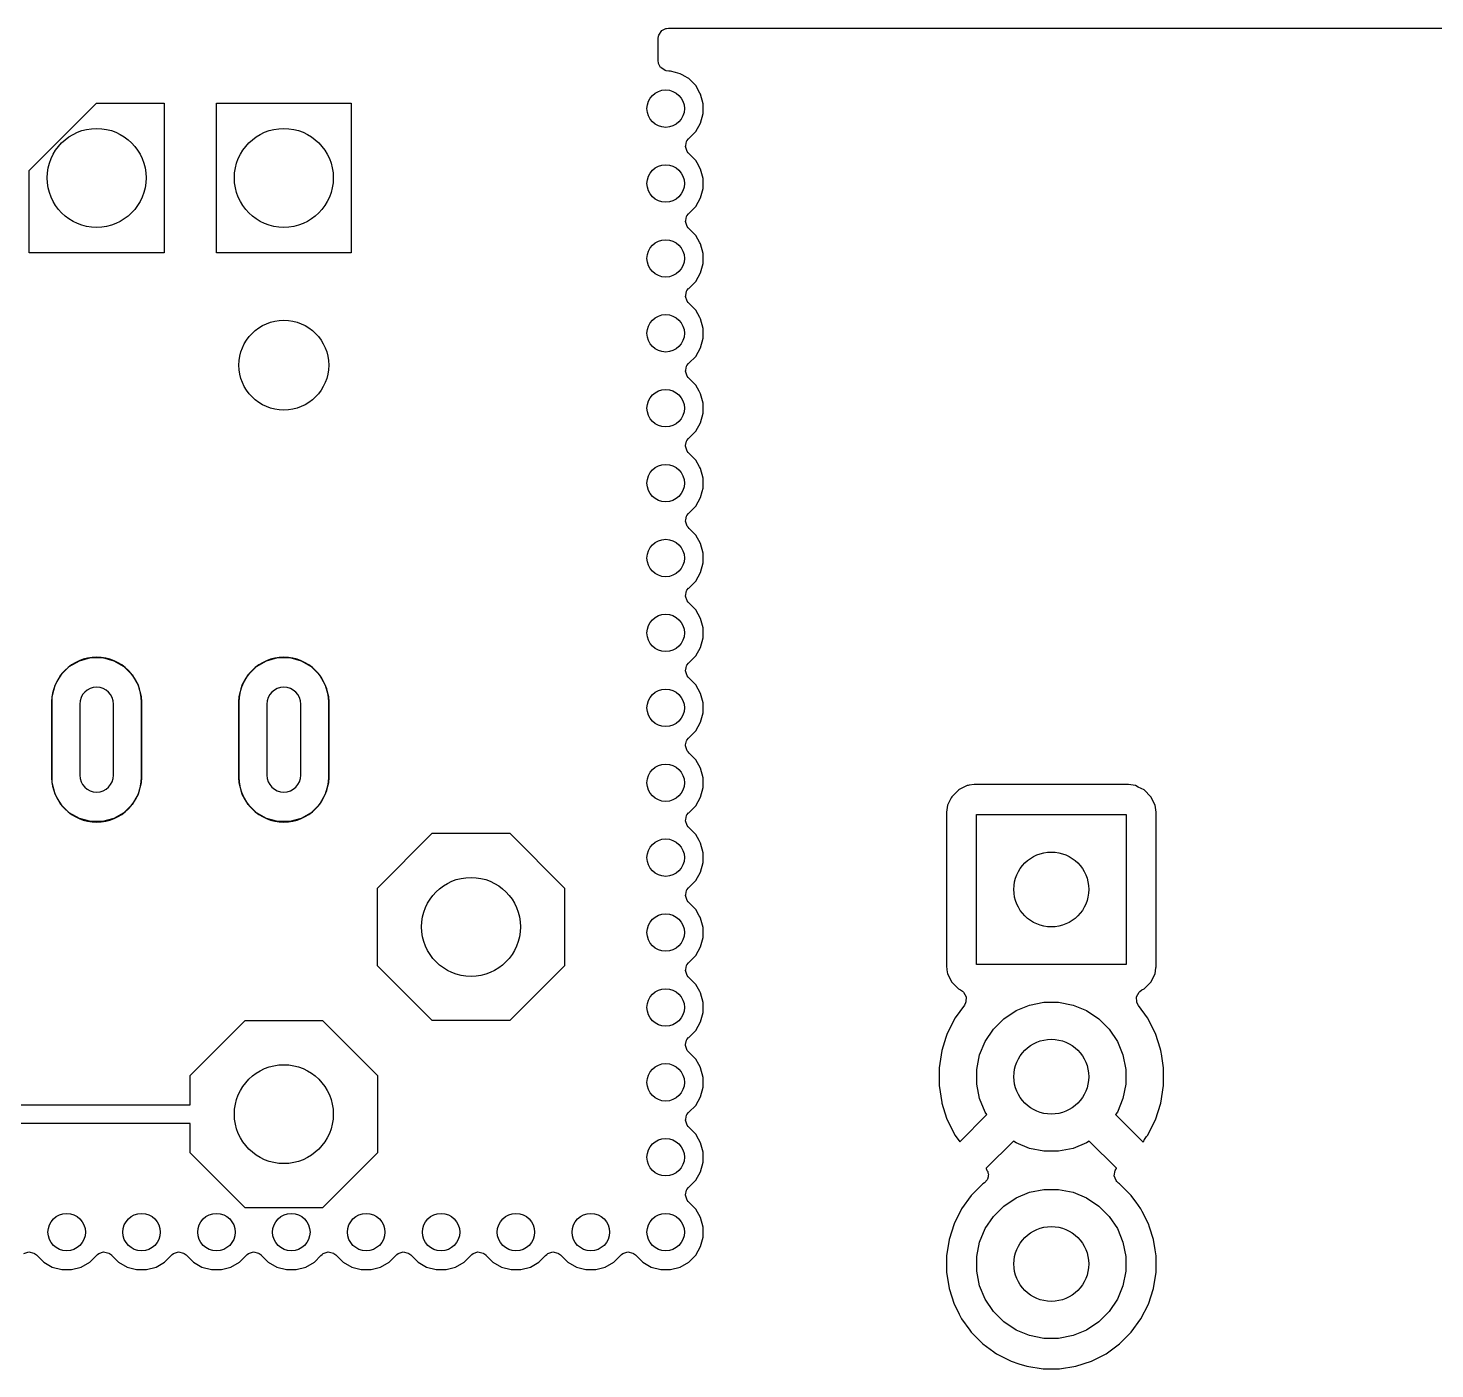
# Model space of a CAD drawing. Header units: inches. Extents: x 0.71 to 7.56, y -5.16 to -0.79.
# Drawn here: x 4.787 to 5.526, y -1.492 to -0.787 of the extents above; entities that cross this region are included whole.
import ezdxf

# ---------------------------------------------------------------- set-up
doc = ezdxf.new("R2010")
doc.units = ezdxf.units.IN
doc.header["$MEASUREMENT"] = 0
doc.layers.add('BLACK', color=250, linetype='CONTINUOUS')

msp = doc.modelspace()

# ---------------------------------------------------------------- linework, layer by layer
at = {"layer": 'BLACK', "linetype": 'CONTINUOUS'}
for p, q in [((5.11831, -0.79163), (5.11848, -0.79104)), ((5.11848, -0.79104), (5.11997, -0.78873)), ((5.11997, -0.78873), (5.12002, -0.78868)), ((5.11997, -0.78873), (5.11997, -0.78873)), ((5.11997, -0.78873), (5.11997, -0.78873)), ((5.12002, -0.78868), (5.12218, -0.7876)), ((5.12218, -0.7876), (5.12248, -0.78753)), ((5.12248, -0.78753), (5.12352, -0.78742)), ((5.12352, -0.78742), (7.36189, -0.78742)), ((5.11811, -0.79301), (5.11814, -0.79283)), ((5.11811, -0.80461), (5.11811, -0.79301)), ((5.11814, -0.79283), (5.11831, -0.79163)), ((5.11822, -0.80565), (5.11811, -0.80461)), ((5.11829, -0.80595), (5.11822, -0.80565)), ((5.11937, -0.80811), (5.11829, -0.80595)), ((5.11941, -0.80816), (5.11937, -0.80811)), ((5.11942, -0.80816), (5.11941, -0.80816)), ((5.11941, -0.80816), (5.11941, -0.80816)), ((5.11941, -0.80816), (5.11941, -0.80816)), ((5.12173, -0.80965), (5.11942, -0.80816)), ((5.12232, -0.80982), (5.12173, -0.80965)), ((5.12369, -0.81002), (5.12232, -0.80982)), ((5.12464, -0.81002), (5.12369, -0.81002)), ((5.12369, -0.81002), (5.12369, -0.81002)), ((5.12369, -0.81002), (5.12369, -0.81002)), ((5.12715, -0.81069), (5.12464, -0.81002)), ((5.12464, -0.81002), (5.12464, -0.81002)), ((5.12965, -0.81136), (5.12715, -0.81069)), ((5.13143, -0.81239), (5.12965, -0.81136)), ((5.13151, -0.81243), (5.13143, -0.81239)), ((5.13415, -0.81396), (5.13151, -0.81243)), ((5.13151, -0.81243), (5.13151, -0.81243)), ((5.13151, -0.81243), (5.13151, -0.81243)), ((5.13781, -0.81763), (5.13415, -0.81396)), ((5.13415, -0.81396), (5.13415, -0.81396)), ((5.13415, -0.81396), (5.13415, -0.81396)), ((5.14006, -0.82152), (5.13781, -0.81763)), ((4.7874, -0.8622), (4.82283, -0.82677)), ((4.82283, -0.82677), (4.85827, -0.82677)), ((4.85827, -0.82677), (4.85827, -0.90551)), ((4.88583, -0.90551), (4.88583, -0.82677)), ((4.88583, -0.82677), (4.95669, -0.82677)), ((4.95669, -0.82677), (4.95669, -0.90551)), ((5.14041, -0.82212), (5.14006, -0.82152)), ((5.14175, -0.82713), (5.14041, -0.82212)), ((5.14041, -0.82212), (5.14041, -0.82212)), ((5.14175, -0.83232), (5.14175, -0.82713)), ((5.14041, -0.83733), (5.14175, -0.83232)), ((5.13415, -0.84549), (5.13781, -0.84182)), ((5.13781, -0.84182), (5.14041, -0.83733)), ((5.13242, -0.84969), (5.13255, -0.84913)), ((5.13335, -0.85227), (5.13242, -0.84969)), ((5.13255, -0.84913), (5.13304, -0.84701)), ((5.13304, -0.84701), (5.13323, -0.84667)), ((5.13304, -0.84701), (5.13304, -0.84701)), ((5.13323, -0.84667), (5.13403, -0.84561)), ((5.13403, -0.84561), (5.13415, -0.84549)), ((5.13415, -0.84549), (5.13415, -0.84549)), ((5.13383, -0.85293), (5.13335, -0.85227)), ((5.13432, -0.8535), (5.13383, -0.85293)), ((5.13781, -0.857), (5.13432, -0.8535)), ((5.13856, -0.85828), (5.13781, -0.857)), ((4.7874, -0.90551), (4.7874, -0.8622)), ((5.14041, -0.86149), (5.13856, -0.85828)), ((5.14175, -0.8665), (5.14041, -0.86149)), ((5.14041, -0.86149), (5.14041, -0.86149)), ((5.14041, -0.8767), (5.14175, -0.87169)), ((5.14175, -0.87169), (5.14175, -0.8665)), ((5.13781, -0.88119), (5.14041, -0.8767)), ((5.13255, -0.88849), (5.13304, -0.88638)), ((5.13304, -0.88638), (5.13323, -0.88604)), ((5.13304, -0.88638), (5.13304, -0.88638)), ((5.13323, -0.88604), (5.13403, -0.88498)), ((5.13403, -0.88498), (5.13415, -0.88486)), ((5.13415, -0.88486), (5.13781, -0.88119)), ((5.13415, -0.88486), (5.13415, -0.88486)), ((5.13242, -0.88906), (5.13255, -0.88849)), ((5.13335, -0.89164), (5.13242, -0.88906)), ((5.13383, -0.8923), (5.13335, -0.89164)), ((5.13432, -0.89287), (5.13383, -0.8923)), ((5.13781, -0.89637), (5.13432, -0.89287)), ((5.14005, -0.90024), (5.13781, -0.89637)), ((5.14041, -0.90086), (5.14005, -0.90024)), ((5.14175, -0.90587), (5.14041, -0.90086)), ((5.14041, -0.90086), (5.14041, -0.90086)), ((4.85827, -0.90551), (4.7874, -0.90551)), ((4.95669, -0.90551), (4.88583, -0.90551)), ((5.14175, -0.90894), (5.14175, -0.90587)), ((5.14175, -0.91106), (5.14175, -0.90894)), ((5.13781, -0.92056), (5.14041, -0.91607)), ((5.14041, -0.91607), (5.14175, -0.91106)), ((5.13323, -0.92541), (5.13403, -0.92435)), ((5.13403, -0.92435), (5.13415, -0.92423)), ((5.13415, -0.92423), (5.13781, -0.92056)), ((5.13415, -0.92423), (5.13415, -0.92423)), ((5.13242, -0.92843), (5.13255, -0.92787)), ((5.13335, -0.93101), (5.13242, -0.92843)), ((5.13255, -0.92787), (5.13304, -0.92575)), ((5.13304, -0.92575), (5.13323, -0.92541)), ((5.13304, -0.92575), (5.13304, -0.92575)), ((5.13383, -0.93167), (5.13335, -0.93101)), ((5.13432, -0.93224), (5.13383, -0.93167)), ((5.13781, -0.93574), (5.13432, -0.93224)), ((5.13998, -0.93949), (5.13781, -0.93574)), ((5.14041, -0.94023), (5.13998, -0.93949)), ((5.14175, -0.94524), (5.14041, -0.94023)), ((5.14041, -0.94023), (5.14041, -0.94023)), ((5.14175, -0.95043), (5.14175, -0.94524)), ((5.14041, -0.95544), (5.14175, -0.95043)), ((5.13415, -0.9636), (5.13781, -0.95993)), ((5.13781, -0.95993), (5.14041, -0.95544)), ((5.13242, -0.9678), (5.13255, -0.96724)), ((5.13335, -0.97038), (5.13242, -0.9678)), ((5.13255, -0.96724), (5.13304, -0.96512)), ((5.13304, -0.96512), (5.13323, -0.96478)), ((5.13304, -0.96512), (5.13304, -0.96512)), ((5.13323, -0.96478), (5.13403, -0.96372)), ((5.13403, -0.96372), (5.13415, -0.9636)), ((5.13415, -0.9636), (5.13415, -0.9636)), ((5.13383, -0.97104), (5.13335, -0.97038)), ((5.13432, -0.97161), (5.13383, -0.97104)), ((5.13781, -0.97511), (5.13432, -0.97161)), ((5.13967, -0.97831), (5.13781, -0.97511)), ((5.14041, -0.9796), (5.13967, -0.97831)), ((5.14175, -0.98461), (5.14041, -0.9796)), ((5.14041, -0.9796), (5.14041, -0.9796)), ((5.14041, -0.99481), (5.14175, -0.9898)), ((5.14175, -0.9898), (5.14175, -0.98461)), ((5.13781, -0.9993), (5.14041, -0.99481)), ((5.13249, -1.00685), (5.13304, -1.00449)), ((5.13304, -1.00449), (5.13323, -1.00415)), ((5.13304, -1.00449), (5.13304, -1.00449)), ((5.13323, -1.00415), (5.13403, -1.00309)), ((5.13403, -1.00309), (5.13415, -1.00297)), ((5.13415, -1.00297), (5.13781, -0.9993)), ((5.13415, -1.00297), (5.13415, -1.00297)), ((5.13242, -1.00717), (5.13249, -1.00685)), ((5.13335, -1.00975), (5.13242, -1.00717)), ((5.13383, -1.01041), (5.13335, -1.00975)), ((5.13432, -1.01098), (5.13383, -1.01041)), ((5.13781, -1.01448), (5.13432, -1.01098)), ((5.13985, -1.018), (5.13781, -1.01448)), ((5.14041, -1.01897), (5.13985, -1.018)), ((5.14175, -1.02398), (5.14041, -1.01897)), ((5.14041, -1.01897), (5.14041, -1.01897)), ((5.14175, -1.02917), (5.14175, -1.02398)), ((5.13781, -1.03867), (5.14041, -1.03418)), ((5.14041, -1.03418), (5.14127, -1.03095)), ((5.14127, -1.03095), (5.14175, -1.02917)), ((5.13323, -1.04352), (5.13403, -1.04246)), ((5.13403, -1.04246), (5.13415, -1.04234)), ((5.13415, -1.04234), (5.13781, -1.03867)), ((5.13415, -1.04234), (5.13415, -1.04234)), ((5.13242, -1.04654), (5.13259, -1.04579)), ((5.13335, -1.04912), (5.13242, -1.04654)), ((5.13259, -1.04579), (5.13304, -1.04386)), ((5.13304, -1.04386), (5.13323, -1.04352)), ((5.13304, -1.04386), (5.13304, -1.04386)), ((5.13383, -1.04978), (5.13335, -1.04912)), ((5.13432, -1.05035), (5.13383, -1.04978)), ((5.13781, -1.05385), (5.13432, -1.05035)), ((5.14041, -1.05834), (5.13781, -1.05385)), ((5.14175, -1.06335), (5.14041, -1.05834)), ((5.14175, -1.06854), (5.14175, -1.06335)), ((5.14041, -1.07355), (5.14175, -1.06854)), ((5.13415, -1.08171), (5.13781, -1.07804)), ((5.13781, -1.07804), (5.14041, -1.07355)), ((5.13242, -1.08591), (5.13304, -1.08323)), ((5.13335, -1.08849), (5.13242, -1.08591)), ((5.13304, -1.08323), (5.13323, -1.08289)), ((5.13304, -1.08323), (5.13304, -1.08323)), ((5.13323, -1.08289), (5.13403, -1.08183)), ((5.13403, -1.08183), (5.13415, -1.08171)), ((5.13415, -1.08171), (5.13415, -1.08171)), ((5.13383, -1.08915), (5.13335, -1.08849)), ((5.13432, -1.08972), (5.13383, -1.08915)), ((5.13781, -1.09322), (5.13432, -1.08972)), ((5.14041, -1.09771), (5.13781, -1.09322)), ((5.14175, -1.10272), (5.14041, -1.09771)), ((5.14041, -1.11292), (5.14175, -1.10791)), ((5.14175, -1.10791), (5.14175, -1.10272)), ((5.13781, -1.11741), (5.14039, -1.11295)), ((5.14039, -1.11295), (5.14041, -1.11292)), ((4.80409, -1.12735), (4.80845, -1.12299)), ((4.80845, -1.12299), (4.81379, -1.11991)), ((4.81379, -1.11991), (4.81975, -1.11831)), ((4.81975, -1.11831), (4.82592, -1.11831)), ((4.82592, -1.11831), (4.83187, -1.11991)), ((4.83187, -1.11991), (4.83721, -1.12299)), ((4.83721, -1.12299), (4.84158, -1.12735)), ((4.90252, -1.12735), (4.90688, -1.12299)), ((4.90688, -1.12299), (4.91222, -1.11991)), ((4.91222, -1.11991), (4.91818, -1.11831)), ((4.91818, -1.11831), (4.92434, -1.11831)), ((4.92434, -1.11831), (4.9303, -1.11991)), ((4.9303, -1.11991), (4.93564, -1.12299)), ((4.93564, -1.12299), (4.94, -1.12735)), ((5.13242, -1.12528), (5.13277, -1.12375)), ((5.13277, -1.12375), (5.13304, -1.1226)), ((5.13304, -1.1226), (5.13323, -1.12226)), ((5.13304, -1.1226), (5.13304, -1.1226)), ((5.13323, -1.12226), (5.13403, -1.1212)), ((5.13403, -1.1212), (5.13415, -1.12108)), ((5.13415, -1.12108), (5.13781, -1.11741)), ((5.13415, -1.12108), (5.13415, -1.12108)), ((4.80101, -1.13269), (4.80409, -1.12735)), ((4.84158, -1.12735), (4.84466, -1.13269)), ((4.89944, -1.13269), (4.90252, -1.12735)), ((4.94, -1.12735), (4.94308, -1.13269)), ((5.13335, -1.12786), (5.13242, -1.12528)), ((5.13383, -1.12852), (5.13335, -1.12786)), ((5.13432, -1.12909), (5.13383, -1.12852)), ((5.13781, -1.13259), (5.13432, -1.12909)), ((4.79921, -1.14173), (4.79941, -1.13865)), ((4.79941, -1.13865), (4.80101, -1.13269)), ((4.84466, -1.13269), (4.84625, -1.13865)), ((4.84625, -1.13865), (4.84646, -1.14173)), ((4.89764, -1.14173), (4.89784, -1.13865)), ((4.89784, -1.13865), (4.89944, -1.13269)), ((4.94308, -1.13269), (4.94468, -1.13865)), ((4.94468, -1.13865), (4.94488, -1.14173)), ((5.14041, -1.13708), (5.13781, -1.13259)), ((5.14175, -1.14209), (5.14041, -1.13708)), ((4.79921, -1.1811), (4.79921, -1.14173)), ((4.79921, -1.14173), (4.79921, -1.1811)), ((4.84646, -1.14173), (4.84646, -1.1811)), ((4.84646, -1.1811), (4.84646, -1.14173)), ((4.89764, -1.1811), (4.89764, -1.14173)), ((4.89764, -1.14173), (4.89764, -1.1811)), ((4.94488, -1.14173), (4.94488, -1.1811)), ((4.94488, -1.1811), (4.94488, -1.14173)), ((5.14175, -1.14728), (5.14175, -1.14209)), ((5.13781, -1.15678), (5.14041, -1.15229)), ((5.14041, -1.15229), (5.14175, -1.14728)), ((5.13323, -1.16163), (5.13403, -1.16057)), ((5.13403, -1.16057), (5.13415, -1.16045)), ((5.13415, -1.16045), (5.13781, -1.15678)), ((5.13415, -1.16045), (5.13415, -1.16045)), ((5.13242, -1.16465), (5.13253, -1.16419)), ((5.13335, -1.16723), (5.13242, -1.16465)), ((5.13253, -1.16419), (5.13304, -1.16197)), ((5.13304, -1.16197), (5.13323, -1.16163)), ((5.13304, -1.16197), (5.13304, -1.16197)), ((5.13383, -1.16789), (5.13335, -1.16723)), ((5.13432, -1.16846), (5.13383, -1.16789)), ((5.13781, -1.17196), (5.13432, -1.16846)), ((5.14041, -1.17645), (5.13781, -1.17196)), ((4.79941, -1.18419), (4.79921, -1.1811)), ((4.84646, -1.1811), (4.84625, -1.18419)), ((4.89784, -1.18419), (4.89764, -1.1811)), ((4.94488, -1.1811), (4.94468, -1.18419)), ((5.14175, -1.18146), (5.14041, -1.17645)), ((5.14175, -1.18665), (5.14175, -1.18146)), ((4.80101, -1.19014), (4.79941, -1.18419)), ((4.80409, -1.19548), (4.80101, -1.19014)), ((4.84466, -1.19014), (4.84158, -1.19548)), ((4.84625, -1.18419), (4.84466, -1.19014)), ((4.89944, -1.19014), (4.89784, -1.18419)), ((4.90252, -1.19548), (4.89944, -1.19014)), ((4.94308, -1.19014), (4.94, -1.19548)), ((4.94468, -1.18419), (4.94308, -1.19014)), ((5.14041, -1.19166), (5.14175, -1.18665)), ((5.27593, -1.18799), (5.27252, -1.1914)), ((5.27605, -1.18787), (5.27593, -1.18799)), ((5.27593, -1.18799), (5.27593, -1.18799)), ((5.2805, -1.1856), (5.27605, -1.18787)), ((5.27605, -1.18787), (5.27605, -1.18787)), ((5.27605, -1.18787), (5.27605, -1.18787)), ((5.281, -1.18552), (5.2805, -1.1856)), ((5.28165, -1.18542), (5.281, -1.18552)), ((5.28419, -1.18502), (5.28165, -1.18542)), ((5.28165, -1.18542), (5.28165, -1.18542)), ((5.36541, -1.18502), (5.28419, -1.18502)), ((5.28419, -1.18502), (5.28419, -1.18502)), ((5.36911, -1.1856), (5.36541, -1.18502)), ((5.36541, -1.18502), (5.36541, -1.18502)), ((5.37048, -1.18631), (5.36911, -1.1856)), ((5.36911, -1.1856), (5.36911, -1.1856)), ((5.36911, -1.1856), (5.36911, -1.1856)), ((5.36911, -1.1856), (5.36911, -1.1856)), ((5.37053, -1.18633), (5.37048, -1.18631)), ((5.37356, -1.18787), (5.37053, -1.18633)), ((5.37053, -1.18633), (5.37053, -1.18633)), ((5.37709, -1.1914), (5.37356, -1.18787)), ((5.37356, -1.18787), (5.37356, -1.18787)), ((5.37356, -1.18787), (5.37356, -1.18787)), ((5.37356, -1.18787), (5.37356, -1.18787)), ((5.37356, -1.18787), (5.37356, -1.18787)), ((4.80845, -1.19984), (4.80409, -1.19548)), ((4.84158, -1.19548), (4.83721, -1.19984)), ((4.90688, -1.19984), (4.90252, -1.19548)), ((4.94, -1.19548), (4.93564, -1.19984)), ((5.13415, -1.19982), (5.13781, -1.19615)), ((5.13781, -1.19615), (5.14041, -1.19166)), ((5.27025, -1.19585), (5.26967, -1.19955)), ((5.2722, -1.19202), (5.27025, -1.19585)), ((5.27025, -1.19585), (5.27025, -1.19585)), ((5.27252, -1.1914), (5.2722, -1.19202)), ((5.2722, -1.19202), (5.2722, -1.19202)), ((5.27252, -1.1914), (5.27252, -1.1914)), ((5.37936, -1.19585), (5.37709, -1.1914)), ((5.37709, -1.1914), (5.37709, -1.1914)), ((5.37709, -1.1914), (5.37709, -1.1914)), ((5.37994, -1.19955), (5.37936, -1.19585)), ((4.81379, -1.20293), (4.80845, -1.19984)), ((4.81975, -1.20452), (4.81379, -1.20293)), ((4.82592, -1.20452), (4.81975, -1.20452)), ((4.83187, -1.20293), (4.82592, -1.20452)), ((4.83721, -1.19984), (4.83187, -1.20293)), ((4.91222, -1.20293), (4.90688, -1.19984)), ((4.91818, -1.20452), (4.91222, -1.20293)), ((4.92434, -1.20452), (4.91818, -1.20452)), ((4.9303, -1.20293), (4.92434, -1.20452)), ((4.93564, -1.19984), (4.9303, -1.20293)), ((5.13242, -1.20402), (5.13255, -1.20346)), ((5.13335, -1.20661), (5.13242, -1.20402)), ((5.13255, -1.20346), (5.13304, -1.20134)), ((5.13304, -1.20134), (5.13323, -1.201)), ((5.13304, -1.20134), (5.13304, -1.20134)), ((5.13323, -1.201), (5.13403, -1.19994)), ((5.13403, -1.19994), (5.13415, -1.19982)), ((5.13415, -1.19982), (5.13415, -1.19982)), ((5.26967, -1.19955), (5.26967, -1.28077)), ((5.28543, -1.27953), (5.28543, -1.20079)), ((5.28543, -1.20079), (5.36417, -1.20079)), ((5.36417, -1.20079), (5.36417, -1.27953)), ((5.37994, -1.23551), (5.37994, -1.19955)), ((4.97047, -1.23946), (4.9993, -1.21063)), ((4.9993, -1.21063), (5.04007, -1.21063)), ((5.04007, -1.21063), (5.0689, -1.23946)), ((5.13383, -1.20726), (5.13335, -1.20661)), ((5.13432, -1.20783), (5.13383, -1.20726)), ((5.13781, -1.21133), (5.13432, -1.20783)), ((5.13964, -1.21449), (5.13781, -1.21133)), ((5.14041, -1.21582), (5.13964, -1.21449)), ((5.14175, -1.22083), (5.14041, -1.21582)), ((5.14041, -1.21582), (5.14041, -1.21582)), ((5.14041, -1.23103), (5.14175, -1.22602)), ((5.14175, -1.22602), (5.14175, -1.22083)), ((5.13781, -1.23552), (5.14041, -1.23103)), ((4.97047, -1.28023), (4.97047, -1.23946)), ((5.0689, -1.23946), (5.0689, -1.28023)), ((5.13255, -1.24283), (5.13304, -1.24071)), ((5.13304, -1.24071), (5.13323, -1.24037)), ((5.13304, -1.24071), (5.13304, -1.24071)), ((5.13323, -1.24037), (5.13403, -1.23931)), ((5.13403, -1.23931), (5.13415, -1.23919)), ((5.13415, -1.23919), (5.13781, -1.23552)), ((5.13415, -1.23919), (5.13415, -1.23919)), ((5.37994, -1.28077), (5.37994, -1.23551)), ((5.13242, -1.24339), (5.13255, -1.24283)), ((5.13335, -1.24598), (5.13242, -1.24339)), ((5.13383, -1.24663), (5.13335, -1.24598)), ((5.13432, -1.2472), (5.13383, -1.24663)), ((5.13781, -1.2507), (5.13432, -1.2472)), ((5.13781, -1.2507), (5.13781, -1.2507)), ((5.13781, -1.2507), (5.13781, -1.2507)), ((5.13971, -1.25399), (5.13781, -1.2507)), ((5.14013, -1.2547), (5.13971, -1.25399)), ((5.13971, -1.25399), (5.13971, -1.25399)), ((5.14041, -1.25519), (5.14013, -1.2547)), ((5.14013, -1.2547), (5.14013, -1.2547)), ((5.14175, -1.2602), (5.14041, -1.25519)), ((5.14041, -1.25519), (5.14041, -1.25519)), ((5.14041, -1.25519), (5.14041, -1.25519)), ((5.14175, -1.26539), (5.14175, -1.2602)), ((5.13781, -1.27489), (5.14041, -1.2704)), ((5.14041, -1.2704), (5.14175, -1.26539)), ((5.13323, -1.27974), (5.13403, -1.27868)), ((5.13403, -1.27868), (5.13415, -1.27856)), ((5.13415, -1.27856), (5.13781, -1.27489)), ((5.13415, -1.27856), (5.13415, -1.27856)), ((5.36417, -1.27953), (5.28543, -1.27953)), ((4.9993, -1.30906), (4.97047, -1.28023)), ((5.0689, -1.28023), (5.04007, -1.30906)), ((5.13242, -1.28276), (5.13255, -1.2822)), ((5.13335, -1.28535), (5.13242, -1.28276)), ((5.13255, -1.2822), (5.13304, -1.28008)), ((5.13304, -1.28008), (5.13323, -1.27974)), ((5.13304, -1.28008), (5.13304, -1.28008)), ((5.13383, -1.286), (5.13335, -1.28535)), ((5.13432, -1.28657), (5.13383, -1.286)), ((5.13781, -1.29007), (5.13432, -1.28657)), ((5.26967, -1.28077), (5.26985, -1.28194)), ((5.26985, -1.28194), (5.26985, -1.28194)), ((5.26985, -1.28194), (5.26994, -1.28248)), ((5.26994, -1.28248), (5.27025, -1.28446)), ((5.27025, -1.28446), (5.27252, -1.28891)), ((5.37709, -1.28891), (5.37936, -1.28446)), ((5.37936, -1.28446), (5.37984, -1.28139)), ((5.37936, -1.28446), (5.37936, -1.28446)), ((5.37936, -1.28446), (5.37936, -1.28446)), ((5.37984, -1.28139), (5.37994, -1.28077)), ((5.13996, -1.29378), (5.13781, -1.29007)), ((5.14041, -1.29456), (5.13996, -1.29378)), ((5.27252, -1.28891), (5.27252, -1.28891)), ((5.27252, -1.28891), (5.27252, -1.28891)), ((5.27252, -1.28891), (5.27274, -1.28913)), ((5.27274, -1.28913), (5.27274, -1.28913)), ((5.27274, -1.28913), (5.27605, -1.29244)), ((5.27605, -1.29244), (5.27605, -1.29244)), ((5.27605, -1.29244), (5.27605, -1.29244)), ((5.27605, -1.29244), (5.27605, -1.29244)), ((5.27605, -1.29244), (5.27605, -1.29244)), ((5.27605, -1.29244), (5.27669, -1.29277)), ((5.27669, -1.29277), (5.2771, -1.29298)), ((5.2771, -1.29298), (5.27809, -1.29367)), ((5.27809, -1.29367), (5.27824, -1.29378)), ((5.27824, -1.29378), (5.27864, -1.29416)), ((5.27864, -1.29416), (5.28002, -1.29653)), ((5.36957, -1.2966), (5.37092, -1.2942)), ((5.37092, -1.2942), (5.37129, -1.29384)), ((5.37129, -1.29384), (5.37247, -1.29299)), ((5.37247, -1.29299), (5.37356, -1.29244)), ((5.37356, -1.29244), (5.37709, -1.28891)), ((5.14175, -1.29957), (5.14041, -1.29456)), ((5.14041, -1.29456), (5.14041, -1.29456)), ((5.14175, -1.30476), (5.14175, -1.29957)), ((5.27907, -1.30106), (5.27429, -1.30763)), ((5.27974, -1.29976), (5.27907, -1.30106)), ((5.27991, -1.29928), (5.27974, -1.29976)), ((5.28002, -1.29653), (5.27991, -1.29928)), ((5.30624, -1.30386), (5.31337, -1.30091)), ((5.31337, -1.30091), (5.32094, -1.2994)), ((5.32094, -1.2994), (5.32866, -1.2994)), ((5.32866, -1.2994), (5.33623, -1.30091)), ((5.33623, -1.30091), (5.34336, -1.30386)), ((5.36972, -1.29934), (5.36957, -1.2966)), ((5.36991, -1.29986), (5.36972, -1.29934)), ((5.37056, -1.30109), (5.36991, -1.29986)), ((5.37531, -1.30763), (5.37056, -1.30109)), ((4.87205, -1.33788), (4.90088, -1.30906)), ((4.90088, -1.30906), (4.94164, -1.30906)), ((4.94164, -1.30906), (4.97047, -1.33788)), ((5.04007, -1.30906), (4.9993, -1.30906)), ((5.14041, -1.30977), (5.14175, -1.30476)), ((5.27429, -1.30763), (5.27007, -1.31591)), ((5.29437, -1.31361), (5.29983, -1.30815)), ((5.29983, -1.30815), (5.30624, -1.30386)), ((5.34336, -1.30386), (5.34978, -1.30815)), ((5.34978, -1.30815), (5.35524, -1.31361)), ((5.37953, -1.31591), (5.37531, -1.30763)), ((5.13415, -1.31793), (5.13781, -1.31426)), ((5.13781, -1.31426), (5.14041, -1.30977)), ((5.27007, -1.31591), (5.26942, -1.31793)), ((5.27007, -1.31591), (5.27007, -1.31591)), ((5.27007, -1.31591), (5.27007, -1.31591)), ((5.29008, -1.32002), (5.29437, -1.31361)), ((5.35524, -1.31361), (5.35952, -1.32002)), ((5.38218, -1.32405), (5.37953, -1.31591)), ((5.13242, -1.32213), (5.13253, -1.32166)), ((5.13335, -1.32472), (5.13242, -1.32213)), ((5.13253, -1.32166), (5.13304, -1.31945)), ((5.13304, -1.31945), (5.13323, -1.31911)), ((5.13304, -1.31945), (5.13304, -1.31945)), ((5.13323, -1.31911), (5.13403, -1.31805)), ((5.13403, -1.31805), (5.13415, -1.31793)), ((5.13415, -1.31793), (5.13415, -1.31793)), ((5.26942, -1.31793), (5.2672, -1.32475)), ((5.28713, -1.32715), (5.29008, -1.32002)), ((5.35952, -1.32002), (5.36248, -1.32715)), ((5.13383, -1.32537), (5.13335, -1.32472)), ((5.13432, -1.32594), (5.13383, -1.32537)), ((5.13781, -1.32944), (5.13432, -1.32594)), ((5.13943, -1.33224), (5.13781, -1.32944)), ((5.2672, -1.32475), (5.26575, -1.33393)), ((5.28562, -1.33472), (5.28713, -1.32715)), ((5.36248, -1.32715), (5.36398, -1.33472)), ((5.38229, -1.32439), (5.38218, -1.32405)), ((5.38238, -1.32463), (5.38229, -1.32439)), ((5.38257, -1.3258), (5.38238, -1.32463)), ((5.38268, -1.32649), (5.38257, -1.3258)), ((5.38268, -1.3265), (5.38268, -1.32649)), ((5.38268, -1.32649), (5.38268, -1.32649)), ((5.38386, -1.33393), (5.38268, -1.3265)), ((4.87205, -1.35335), (4.87205, -1.33788)), ((4.97047, -1.33788), (4.97047, -1.37865)), ((5.14012, -1.33342), (5.13943, -1.33224)), ((5.14041, -1.33393), (5.14012, -1.33342)), ((5.14175, -1.33894), (5.14041, -1.33393)), ((5.14041, -1.33393), (5.14041, -1.33393)), ((5.26575, -1.33393), (5.26575, -1.34323)), ((5.28562, -1.34244), (5.28562, -1.33472)), ((5.36398, -1.33472), (5.36398, -1.34244)), ((5.38386, -1.34323), (5.38386, -1.33393)), ((5.14041, -1.34914), (5.14175, -1.34413)), ((5.14175, -1.34413), (5.14175, -1.33894)), ((5.26575, -1.34323), (5.26716, -1.35212)), ((5.28713, -1.35001), (5.28562, -1.34244)), ((5.36398, -1.34244), (5.36248, -1.35001)), ((5.3824, -1.35241), (5.38386, -1.34323)), ((4.68708, -1.35335), (4.87205, -1.35335)), ((5.13781, -1.35363), (5.14041, -1.34914)), ((5.26716, -1.35212), (5.2672, -1.35241)), ((5.2672, -1.35241), (5.26978, -1.36036)), ((5.29008, -1.35714), (5.28713, -1.35001)), ((5.36248, -1.35001), (5.35952, -1.35714)), ((5.37953, -1.36125), (5.3824, -1.35241)), ((5.13242, -1.3615), (5.13255, -1.36094)), ((5.13255, -1.36094), (5.13304, -1.35882)), ((5.13304, -1.35882), (5.13323, -1.35848)), ((5.13304, -1.35882), (5.13304, -1.35882)), ((5.13323, -1.35848), (5.13403, -1.35742)), ((5.13403, -1.35742), (5.13415, -1.3573)), ((5.13415, -1.3573), (5.13781, -1.35363)), ((5.13415, -1.3573), (5.13415, -1.3573)), ((5.26978, -1.36036), (5.27007, -1.36125)), ((5.27667, -1.3728), (5.29098, -1.35849)), ((5.29098, -1.35849), (5.29008, -1.35714)), ((5.35952, -1.35714), (5.35863, -1.35849)), ((5.35863, -1.35849), (5.37294, -1.3728)), ((4.87205, -1.36319), (4.68504, -1.36319)), ((4.87205, -1.37865), (4.87205, -1.36319)), ((5.13335, -1.36409), (5.13242, -1.3615)), ((5.13383, -1.36474), (5.13335, -1.36409)), ((5.13432, -1.36531), (5.13383, -1.36474)), ((5.13781, -1.36881), (5.13432, -1.36531)), ((5.27007, -1.36125), (5.27429, -1.36953)), ((5.37531, -1.36953), (5.37953, -1.36125)), ((5.13931, -1.3714), (5.13781, -1.36881)), ((5.14041, -1.3733), (5.13931, -1.3714)), ((5.14175, -1.37831), (5.14041, -1.3733)), ((5.14041, -1.3733), (5.14041, -1.3733)), ((5.27429, -1.36953), (5.27429, -1.36953)), ((5.27429, -1.36953), (5.27667, -1.3728)), ((5.27667, -1.3728), (5.27667, -1.3728)), ((5.27667, -1.3728), (5.27667, -1.3728)), ((5.27667, -1.3728), (5.27667, -1.3728)), ((5.3049, -1.37241), (5.29059, -1.38672)), ((5.30624, -1.3733), (5.3049, -1.37241)), ((5.31337, -1.37626), (5.30624, -1.3733)), ((5.34336, -1.3733), (5.33623, -1.37626)), ((5.34471, -1.37241), (5.34336, -1.3733)), ((5.35902, -1.38672), (5.34471, -1.37241)), ((5.37294, -1.3728), (5.37347, -1.37258)), ((5.37294, -1.3728), (5.37294, -1.3728)), ((5.37294, -1.3728), (5.37294, -1.3728)), ((5.37294, -1.3728), (5.37294, -1.3728)), ((5.37347, -1.37258), (5.37371, -1.37175)), ((5.37371, -1.37175), (5.37387, -1.37152)), ((5.37387, -1.37152), (5.37493, -1.37006)), ((5.37493, -1.37006), (5.37531, -1.36953)), ((5.37531, -1.36953), (5.37531, -1.36953)), ((4.90088, -1.40748), (4.87205, -1.37865)), ((4.97047, -1.37865), (4.94164, -1.40748)), ((5.14175, -1.3835), (5.14175, -1.37831)), ((5.32094, -1.37776), (5.31337, -1.37626)), ((5.32866, -1.37776), (5.32094, -1.37776)), ((5.33623, -1.37626), (5.32866, -1.37776)), ((5.13781, -1.393), (5.14041, -1.38851)), ((5.14041, -1.38851), (5.14175, -1.3835)), ((5.29059, -1.38672), (5.29059, -1.38672)), ((5.29059, -1.38672), (5.29062, -1.38711)), ((5.29062, -1.38711), (5.29062, -1.38711)), ((5.29062, -1.38711), (5.29073, -1.38726)), ((5.29073, -1.38726), (5.29098, -1.38791)), ((5.29098, -1.38791), (5.29141, -1.38846)), ((5.29141, -1.38846), (5.29147, -1.38916)), ((5.29147, -1.38916), (5.29172, -1.38982)), ((5.29172, -1.38982), (5.29158, -1.39051)), ((5.29158, -1.39051), (5.29165, -1.39121)), ((5.35788, -1.39061), (5.35843, -1.38792)), ((5.35843, -1.38792), (5.35859, -1.38762)), ((5.35859, -1.38762), (5.35864, -1.38754)), ((5.35864, -1.38754), (5.35901, -1.38681)), ((5.35901, -1.38681), (5.35902, -1.38672)), ((5.35902, -1.38672), (5.35902, -1.38672)), ((5.13304, -1.39819), (5.13323, -1.39785)), ((5.13323, -1.39785), (5.13403, -1.39679)), ((5.13403, -1.39679), (5.13415, -1.39667)), ((5.13415, -1.39667), (5.13781, -1.393)), ((5.13415, -1.39667), (5.13415, -1.39667)), ((5.28888, -1.39495), (5.28275, -1.40109)), ((5.2896, -1.39443), (5.28888, -1.39495)), ((5.28888, -1.39495), (5.28888, -1.39495)), ((5.29105, -1.39276), (5.2896, -1.39443)), ((5.29118, -1.39251), (5.29105, -1.39276)), ((5.29165, -1.39121), (5.29118, -1.39251)), ((5.31337, -1.39933), (5.32094, -1.39783)), ((5.32094, -1.39783), (5.32866, -1.39783)), ((5.32866, -1.39783), (5.33623, -1.39933)), ((5.35888, -1.39318), (5.35788, -1.39061)), ((5.35921, -1.39361), (5.35888, -1.39318)), ((5.36021, -1.39458), (5.35921, -1.39361)), ((5.36072, -1.39495), (5.36021, -1.39458)), ((5.36021, -1.39458), (5.36021, -1.39458)), ((5.36021, -1.39458), (5.36021, -1.39458)), ((5.36686, -1.40109), (5.36072, -1.39495)), ((5.13242, -1.40087), (5.13248, -1.40059)), ((5.13335, -1.40346), (5.13242, -1.40087)), ((5.13248, -1.40059), (5.13304, -1.39819)), ((5.13304, -1.39819), (5.13304, -1.39819)), ((5.13383, -1.40411), (5.13335, -1.40346)), ((5.13432, -1.40468), (5.13383, -1.40411)), ((5.13781, -1.40818), (5.13432, -1.40468)), ((5.28275, -1.40109), (5.27765, -1.40811)), ((5.28275, -1.40109), (5.28275, -1.40109)), ((5.29983, -1.40657), (5.30624, -1.40229)), ((5.30624, -1.40229), (5.31337, -1.39933)), ((5.33623, -1.39933), (5.34336, -1.40229)), ((5.34336, -1.40229), (5.34978, -1.40657)), ((5.36928, -1.40442), (5.36686, -1.40109)), ((5.36686, -1.40109), (5.36686, -1.40109)), ((5.36686, -1.40109), (5.36686, -1.40109)), ((5.36934, -1.40451), (5.36928, -1.40442)), ((5.36928, -1.40442), (5.36928, -1.40442)), ((5.37196, -1.40811), (5.36934, -1.40451)), ((4.94164, -1.40748), (4.90088, -1.40748)), ((5.14041, -1.41267), (5.13781, -1.40818)), ((5.14175, -1.41768), (5.14041, -1.41267)), ((5.27765, -1.40811), (5.2737, -1.41584)), ((5.29008, -1.41845), (5.29437, -1.41203)), ((5.29437, -1.41203), (5.29983, -1.40657)), ((5.34978, -1.40657), (5.35524, -1.41203)), ((5.35524, -1.41203), (5.35952, -1.41845)), ((5.37264, -1.40945), (5.37196, -1.40811)), ((5.3759, -1.41584), (5.37264, -1.40945)), ((5.14175, -1.42287), (5.14175, -1.41768)), ((5.2737, -1.41584), (5.27102, -1.4241)), ((5.2737, -1.41584), (5.2737, -1.41584)), ((5.2737, -1.41584), (5.2737, -1.41584)), ((5.28713, -1.42558), (5.29008, -1.41845)), ((5.35952, -1.41845), (5.36248, -1.42558)), ((5.3765, -1.41768), (5.3759, -1.41584)), ((5.3759, -1.41584), (5.3759, -1.41584)), ((5.37858, -1.4241), (5.3765, -1.41768)), ((5.14041, -1.42788), (5.14175, -1.42287)), ((5.27102, -1.4241), (5.26967, -1.43267)), ((5.28562, -1.43315), (5.28713, -1.42558)), ((5.36248, -1.42558), (5.36398, -1.43315)), ((5.37944, -1.42951), (5.37858, -1.4241)), ((4.78454, -1.43158), (4.78713, -1.43065)), ((4.78713, -1.43065), (4.78981, -1.43127)), ((4.78981, -1.43127), (4.78981, -1.43127)), ((4.78981, -1.43127), (4.79014, -1.43146)), ((4.79014, -1.43146), (4.79121, -1.43226)), ((4.79121, -1.43226), (4.79132, -1.43237)), ((4.79132, -1.43237), (4.79132, -1.43237)), ((4.79132, -1.43237), (4.79499, -1.43604)), ((4.81919, -1.43604), (4.82268, -1.43255)), ((4.82268, -1.43255), (4.82325, -1.43206)), ((4.82325, -1.43206), (4.82391, -1.43158)), ((4.82391, -1.43158), (4.8265, -1.43065)), ((4.8265, -1.43065), (4.82918, -1.43127)), ((4.82918, -1.43127), (4.82918, -1.43127)), ((4.82918, -1.43127), (4.82951, -1.43146)), ((4.82951, -1.43146), (4.83058, -1.43226)), ((4.83058, -1.43226), (4.83069, -1.43237)), ((4.83069, -1.43237), (4.83069, -1.43237)), ((4.83069, -1.43237), (4.83436, -1.43604)), ((4.85856, -1.43604), (4.86205, -1.43255)), ((4.86205, -1.43255), (4.86262, -1.43206)), ((4.86262, -1.43206), (4.86328, -1.43158)), ((4.86328, -1.43158), (4.86587, -1.43065)), ((4.86587, -1.43065), (4.86855, -1.43127)), ((4.86855, -1.43127), (4.86855, -1.43127)), ((4.86855, -1.43127), (4.86888, -1.43146)), ((4.86888, -1.43146), (4.86995, -1.43226)), ((4.86995, -1.43226), (4.87006, -1.43237)), ((4.87006, -1.43237), (4.87006, -1.43237)), ((4.87006, -1.43237), (4.87373, -1.43604)), ((4.89793, -1.43604), (4.90142, -1.43255)), ((4.90142, -1.43255), (4.90199, -1.43206)), ((4.90199, -1.43206), (4.90265, -1.43158)), ((4.90265, -1.43158), (4.90524, -1.43065)), ((4.90524, -1.43065), (4.90792, -1.43127)), ((4.90792, -1.43127), (4.90792, -1.43127)), ((4.90792, -1.43127), (4.90825, -1.43146)), ((4.90825, -1.43146), (4.90932, -1.43226)), ((4.90932, -1.43226), (4.90943, -1.43237)), ((4.90943, -1.43237), (4.90943, -1.43237)), ((4.90943, -1.43237), (4.9131, -1.43604)), ((4.9373, -1.43604), (4.94079, -1.43255)), ((4.94079, -1.43255), (4.94136, -1.43206)), ((4.94136, -1.43206), (4.94202, -1.43158)), ((4.94202, -1.43158), (4.94461, -1.43065)), ((4.94461, -1.43065), (4.94729, -1.43127)), ((4.94729, -1.43127), (4.94729, -1.43127)), ((4.94729, -1.43127), (4.94762, -1.43146)), ((4.94762, -1.43146), (4.94869, -1.43226)), ((4.94869, -1.43226), (4.9488, -1.43237)), ((4.9488, -1.43237), (4.9488, -1.43237)), ((4.9488, -1.43237), (4.95247, -1.43604)), ((4.97667, -1.43604), (4.98016, -1.43255)), ((4.98016, -1.43255), (4.98073, -1.43206)), ((4.98073, -1.43206), (4.98139, -1.43158)), ((4.98139, -1.43158), (4.98398, -1.43065)), ((4.98398, -1.43065), (4.98666, -1.43127)), ((4.98666, -1.43127), (4.98666, -1.43127)), ((4.98666, -1.43127), (4.98699, -1.43146)), ((4.98699, -1.43146), (4.98806, -1.43226)), ((4.98806, -1.43226), (4.98817, -1.43237)), ((4.98817, -1.43237), (4.98817, -1.43237)), ((4.98817, -1.43237), (4.99184, -1.43604)), ((5.01604, -1.43604), (5.01953, -1.43255)), ((5.01953, -1.43255), (5.0201, -1.43206)), ((5.0201, -1.43206), (5.02076, -1.43158)), ((5.02076, -1.43158), (5.02335, -1.43065)), ((5.02335, -1.43065), (5.02603, -1.43127)), ((5.02603, -1.43127), (5.02603, -1.43127)), ((5.02603, -1.43127), (5.02636, -1.43146)), ((5.02636, -1.43146), (5.02743, -1.43226)), ((5.02743, -1.43226), (5.02754, -1.43237)), ((5.02754, -1.43237), (5.02754, -1.43237)), ((5.02754, -1.43237), (5.03121, -1.43604)), ((5.05541, -1.43604), (5.0589, -1.43255)), ((5.0589, -1.43255), (5.05947, -1.43206)), ((5.05947, -1.43206), (5.06013, -1.43158)), ((5.06013, -1.43158), (5.06272, -1.43065)), ((5.06272, -1.43065), (5.0654, -1.43127)), ((5.0654, -1.43127), (5.0654, -1.43127)), ((5.0654, -1.43127), (5.06573, -1.43146)), ((5.06573, -1.43146), (5.0668, -1.43226)), ((5.0668, -1.43226), (5.06691, -1.43237)), ((5.06691, -1.43237), (5.06691, -1.43237)), ((5.06691, -1.43237), (5.07058, -1.43604)), ((5.09478, -1.43604), (5.09827, -1.43255)), ((5.09827, -1.43255), (5.09884, -1.43206)), ((5.09884, -1.43206), (5.0995, -1.43158)), ((5.0995, -1.43158), (5.10209, -1.43065)), ((5.10209, -1.43065), (5.10477, -1.43127)), ((5.10477, -1.43127), (5.10477, -1.43127)), ((5.10477, -1.43127), (5.1051, -1.43146)), ((5.1051, -1.43146), (5.10617, -1.43226)), ((5.10617, -1.43226), (5.10628, -1.43237)), ((5.10628, -1.43237), (5.10628, -1.43237)), ((5.10628, -1.43237), (5.10995, -1.43604)), ((5.13415, -1.43604), (5.13781, -1.43237)), ((5.13781, -1.43237), (5.14041, -1.42788)), ((5.26967, -1.43267), (5.26967, -1.44135)), ((5.28562, -1.44087), (5.28562, -1.43315)), ((5.36398, -1.43315), (5.36398, -1.44087)), ((5.37994, -1.43267), (5.37944, -1.42951)), ((5.37994, -1.44135), (5.37994, -1.43267)), ((4.79499, -1.43604), (4.79948, -1.43864)), ((4.79948, -1.43864), (4.80449, -1.43998)), ((4.80449, -1.43998), (4.80449, -1.43998)), ((4.80449, -1.43998), (4.80968, -1.43998)), ((4.80968, -1.43998), (4.81469, -1.43864)), ((4.80968, -1.43998), (4.80968, -1.43998)), ((4.81469, -1.43864), (4.81919, -1.43604)), ((4.83436, -1.43604), (4.83885, -1.43864)), ((4.83885, -1.43864), (4.84386, -1.43998)), ((4.84386, -1.43998), (4.84386, -1.43998)), ((4.84386, -1.43998), (4.84905, -1.43998)), ((4.84905, -1.43998), (4.85406, -1.43864)), ((4.84905, -1.43998), (4.84905, -1.43998)), ((4.85406, -1.43864), (4.85856, -1.43604)), ((4.87373, -1.43604), (4.87822, -1.43864)), ((4.87822, -1.43864), (4.88323, -1.43998)), ((4.88323, -1.43998), (4.88323, -1.43998)), ((4.88323, -1.43998), (4.88842, -1.43998)), ((4.88842, -1.43998), (4.89343, -1.43864)), ((4.88842, -1.43998), (4.88842, -1.43998)), ((4.89343, -1.43864), (4.89793, -1.43604)), ((4.9131, -1.43604), (4.91759, -1.43864)), ((4.91759, -1.43864), (4.9226, -1.43998)), ((4.9226, -1.43998), (4.9226, -1.43998)), ((4.9226, -1.43998), (4.92779, -1.43998)), ((4.92779, -1.43998), (4.9328, -1.43864)), ((4.92779, -1.43998), (4.92779, -1.43998)), ((4.9328, -1.43864), (4.9373, -1.43604)), ((4.95247, -1.43604), (4.95696, -1.43864)), ((4.95696, -1.43864), (4.96197, -1.43998)), ((4.96197, -1.43998), (4.96197, -1.43998)), ((4.96197, -1.43998), (4.96716, -1.43998)), ((4.96716, -1.43998), (4.97217, -1.43864)), ((4.96716, -1.43998), (4.96716, -1.43998)), ((4.97217, -1.43864), (4.97667, -1.43604)), ((4.99184, -1.43604), (4.99633, -1.43864)), ((4.99633, -1.43864), (5.00134, -1.43998)), ((5.00134, -1.43998), (5.00134, -1.43998)), ((5.00134, -1.43998), (5.00653, -1.43998)), ((5.00653, -1.43998), (5.01154, -1.43864)), ((5.00653, -1.43998), (5.00653, -1.43998)), ((5.01154, -1.43864), (5.01604, -1.43604)), ((5.03121, -1.43604), (5.0357, -1.43864)), ((5.0357, -1.43864), (5.04071, -1.43998)), ((5.04071, -1.43998), (5.04071, -1.43998)), ((5.04071, -1.43998), (5.0459, -1.43998)), ((5.0459, -1.43998), (5.05091, -1.43864)), ((5.0459, -1.43998), (5.0459, -1.43998)), ((5.05091, -1.43864), (5.05541, -1.43604)), ((5.07058, -1.43604), (5.07507, -1.43864)), ((5.07507, -1.43864), (5.08008, -1.43998)), ((5.08008, -1.43998), (5.08008, -1.43998)), ((5.08008, -1.43998), (5.08527, -1.43998)), ((5.08527, -1.43998), (5.09028, -1.43864)), ((5.08527, -1.43998), (5.08527, -1.43998)), ((5.09028, -1.43864), (5.09478, -1.43604)), ((5.10995, -1.43604), (5.11444, -1.43864)), ((5.11444, -1.43864), (5.11945, -1.43998)), ((5.11945, -1.43998), (5.11945, -1.43998)), ((5.11945, -1.43998), (5.12464, -1.43998)), ((5.12464, -1.43998), (5.12965, -1.43864)), ((5.12464, -1.43998), (5.12464, -1.43998)), ((5.12965, -1.43864), (5.13415, -1.43604)), ((5.26967, -1.44135), (5.27102, -1.44992)), ((5.28713, -1.44844), (5.28562, -1.44087)), ((5.36398, -1.44087), (5.36248, -1.44844)), ((5.37858, -1.44992), (5.37994, -1.44135)), ((5.29008, -1.45557), (5.28713, -1.44844)), ((5.36248, -1.44844), (5.35952, -1.45557)), ((5.27102, -1.44992), (5.2737, -1.45817)), ((5.29437, -1.46198), (5.29008, -1.45557)), ((5.35952, -1.45557), (5.35524, -1.46198)), ((5.3759, -1.45817), (5.37858, -1.44992)), ((5.2737, -1.45817), (5.2737, -1.45817)), ((5.2737, -1.45817), (5.2737, -1.45817)), ((5.2737, -1.45817), (5.27557, -1.46184)), ((5.27557, -1.46184), (5.27638, -1.46343)), ((5.27638, -1.46343), (5.27638, -1.46343)), ((5.27638, -1.46343), (5.27638, -1.46343)), ((5.27638, -1.46343), (5.27742, -1.46547)), ((5.29983, -1.46744), (5.29437, -1.46198)), ((5.35524, -1.46198), (5.34978, -1.46744)), ((5.37196, -1.46591), (5.3759, -1.45817)), ((5.27742, -1.46547), (5.27742, -1.46547)), ((5.27742, -1.46547), (5.27742, -1.46547)), ((5.27742, -1.46547), (5.27764, -1.46591)), ((5.27764, -1.46591), (5.27764, -1.46591)), ((5.27764, -1.46591), (5.28188, -1.47174)), ((5.28188, -1.47174), (5.28275, -1.47293)), ((5.30624, -1.47173), (5.29983, -1.46744)), ((5.31337, -1.47468), (5.30624, -1.47173)), ((5.34336, -1.47173), (5.33623, -1.47468)), ((5.34978, -1.46744), (5.34336, -1.47173)), ((5.36686, -1.47293), (5.37196, -1.46591)), ((5.28275, -1.47293), (5.28275, -1.47293)), ((5.28275, -1.47293), (5.28275, -1.47293)), ((5.28275, -1.47293), (5.28888, -1.47906)), ((5.28888, -1.47906), (5.28888, -1.47906)), ((5.28888, -1.47906), (5.28888, -1.47907)), ((5.28888, -1.47907), (5.2946, -1.48322)), ((5.32094, -1.47619), (5.31337, -1.47468)), ((5.32866, -1.47619), (5.32094, -1.47619)), ((5.33623, -1.47468), (5.32866, -1.47619)), ((5.3537, -1.48417), (5.36072, -1.47906)), ((5.36072, -1.47906), (5.36686, -1.47293)), ((5.2946, -1.48322), (5.2946, -1.48322)), ((5.2946, -1.48322), (5.29484, -1.48339)), ((5.29484, -1.48339), (5.2959, -1.48417)), ((5.2959, -1.48417), (5.30096, -1.48674)), ((5.34597, -1.48811), (5.3537, -1.48417)), ((5.30096, -1.48674), (5.30364, -1.48811)), ((5.30364, -1.48811), (5.30364, -1.48811)), ((5.30364, -1.48811), (5.30364, -1.48811)), ((5.30364, -1.48811), (5.30364, -1.48811)), ((5.30364, -1.48811), (5.30776, -1.48945)), ((5.30776, -1.48945), (5.31189, -1.49079)), ((5.31189, -1.49079), (5.32046, -1.49215)), ((5.32046, -1.49215), (5.32046, -1.49215)), ((5.32046, -1.49215), (5.32914, -1.49215)), ((5.32914, -1.49215), (5.33771, -1.49079)), ((5.32914, -1.49215), (5.32914, -1.49215)), ((5.33771, -1.49079), (5.34597, -1.48811))]:
    msp.add_line(p, q, dxfattribs=at)
at = {"layer": 'BLACK'}
for centre, radius in [((5.12205, -0.82972), 0.00984), ((5.12205, -0.82972), 0.00984), ((4.82283, -0.86614), 0.026), ((4.92126, -0.86614), 0.026), ((5.12205, -0.86909), 0.00984), ((5.12205, -0.86909), 0.00984), ((5.12205, -0.90846), 0.00984), ((5.12205, -0.90846), 0.00984), ((5.12205, -0.94783), 0.00984), ((5.12205, -0.94783), 0.00984), ((4.92126, -0.96457), 0.02362), ((4.92126, -0.96457), 0.02362), ((5.12205, -0.9872), 0.00984), ((5.12205, -0.9872), 0.00984), ((5.12205, -1.02657), 0.00984), ((5.12205, -1.02657), 0.00984), ((5.12205, -1.06594), 0.00984), ((5.12205, -1.06594), 0.00984), ((5.12205, -1.10531), 0.00984), ((5.12205, -1.10531), 0.00984), ((5.12205, -1.14469), 0.00984), ((5.12205, -1.14469), 0.00984), ((5.12205, -1.18406), 0.00984), ((5.12205, -1.18406), 0.00984), ((5.12205, -1.22343), 0.00984), ((5.12205, -1.22343), 0.00984), ((5.3248, -1.24016), 0.01969), ((5.01969, -1.25984), 0.026), ((5.12205, -1.2628), 0.00984), ((5.12205, -1.2628), 0.00984), ((5.12205, -1.30217), 0.00984), ((5.12205, -1.30217), 0.00984), ((5.3248, -1.33858), 0.01969), ((4.92126, -1.35827), 0.026), ((5.12205, -1.34154), 0.00984), ((5.12205, -1.34154), 0.00984), ((5.12205, -1.38091), 0.00984), ((5.12205, -1.38091), 0.00984), ((4.80709, -1.42028), 0.00984), ((4.80709, -1.42028), 0.00984), ((4.84646, -1.42028), 0.00984), ((4.84646, -1.42028), 0.00984), ((4.88583, -1.42028), 0.00984), ((4.88583, -1.42028), 0.00984), ((4.9252, -1.42028), 0.00984), ((4.9252, -1.42028), 0.00984), ((4.96457, -1.42028), 0.00984), ((4.96457, -1.42028), 0.00984), ((5.00394, -1.42028), 0.00984), ((5.00394, -1.42028), 0.00984), ((5.04331, -1.42028), 0.00984), ((5.04331, -1.42028), 0.00984), ((5.08268, -1.42028), 0.00984), ((5.08268, -1.42028), 0.00984), ((5.12205, -1.42028), 0.00984), ((5.12205, -1.42028), 0.00984), ((5.3248, -1.43701), 0.01969)]:
    msp.add_circle(centre, radius, dxfattribs=at)
for centre, start, end in [((4.82283, -1.14173), 0, 180), ((4.92126, -1.14173), 0, 180), ((4.82283, -1.1811), 180, 360), ((4.92126, -1.1811), 180, 360)]:
    msp.add_arc(centre, 0.02362, start, end, dxfattribs=at)
at = {"layer": 'WHITE', "linetype": 'CONTINUOUS'}
for p, q in [((4.81398, -1.14272), (4.81398, -1.18012)), ((4.83169, -1.18012), (4.83169, -1.14272)), ((4.9124, -1.14272), (4.9124, -1.18012)), ((4.93012, -1.18012), (4.93012, -1.14272))]:
    msp.add_line(p, q, dxfattribs=at)
at = {"layer": 'WHITE'}
for centre, radius in [((4.82283, -0.86614), 0.026), ((4.92126, -0.86614), 0.026), ((5.3248, -1.24016), 0.01969), ((5.01969, -1.25984), 0.026), ((5.3248, -1.33858), 0.01969), ((4.92126, -1.35827), 0.026), ((5.3248, -1.43701), 0.01969)]:
    msp.add_circle(centre, radius, dxfattribs=at)
for centre, start, end in [((4.82283, -1.14272), 0, 180), ((4.92126, -1.14272), 0, 180), ((4.82283, -1.18012), 180, 360), ((4.92126, -1.18012), 180, 360)]:
    msp.add_arc(centre, 0.00886, start, end, dxfattribs=at)

doc.saveas('drawing.dxf')
